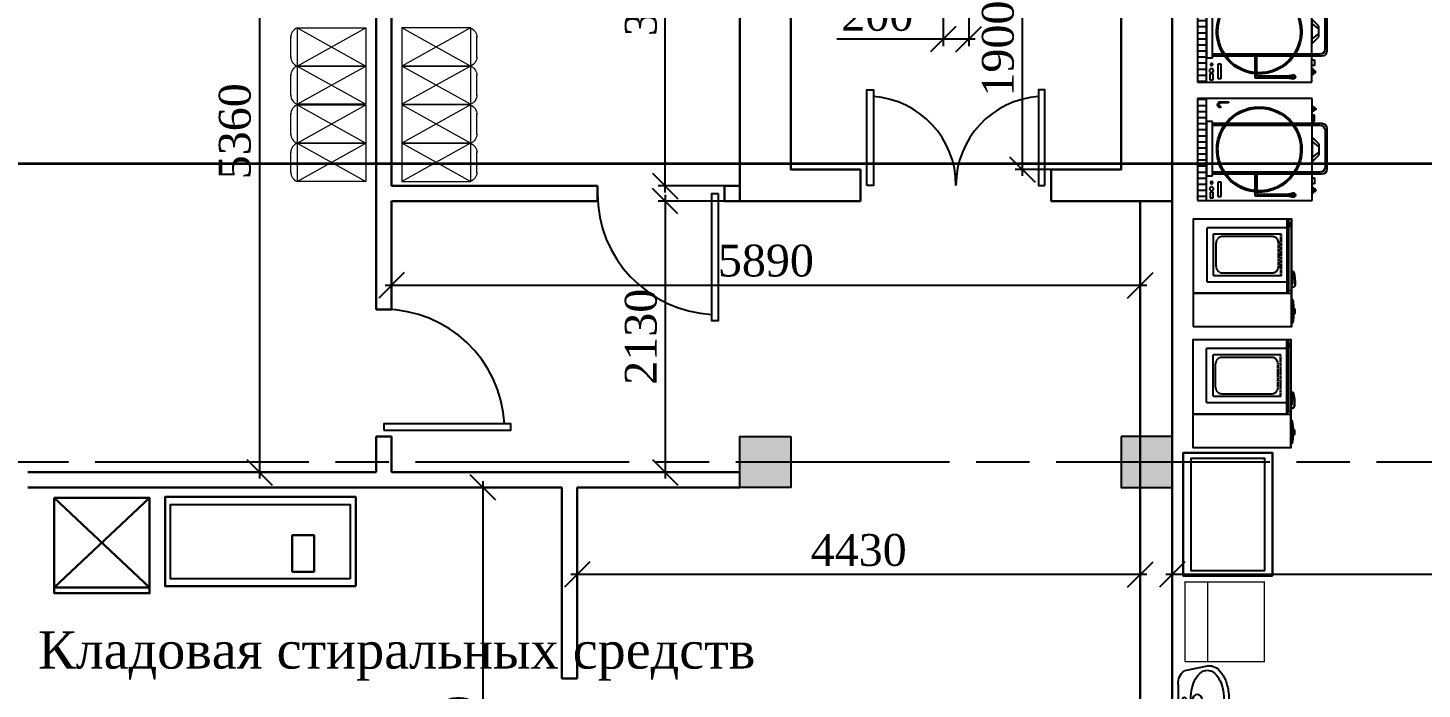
# Model space of a CAD drawing. Header units: inches. Extents: x 2870606 to 3671143, y -733551 to -473558.
# Drawn here: x 3130363 to 3141330, y -595129 to -589933 of the extents above; entities that cross this region are included whole.
import ezdxf

# ---------------------------------------------------------------- set-up
doc = ezdxf.new("R2010")
doc.units = ezdxf.units.IN
doc.header["$MEASUREMENT"] = 0
doc.linetypes.add('ACAD_ISO08W100', pattern=[36, 24, -3, 6, -3])
doc.linetypes.add('DASHED2', pattern=[9.524999999999995, 6.349999999999998, -3.174999999999998])
doc.layers.add('ШРИФТ', color=7, linetype='Continuous')
doc.layers.add('ШТРИХ_СТЕНЫ', color=7, linetype='Continuous', lineweight=9, true_color=0x7a7578)
doc.styles.add('GENERATED_STYLE_1', font='times.ttf')
doc.styles.add('J~stule', font='dutch.ttf')
doc.dimstyles.new('J~style', dxfattribs={"dimscale": 100, "dimtxt": 2.5, "dimasz": 2, "dimexe": 0.55, "dimexo": 0.7250000000000001, "dimtad": 1, "dimdec": 0, "dimdsep": 46, "dimtxsty": 'J~stule', "dimblk": 'OBLIQUE', "dimcen": 2, "dimdle": 0.5, "dimadec": 0, "dimazin": 0, "dimtfac": 1, "dimtdec": 0, "dimtmove": 0, "dimatfit": 3, "dimfxl": 1, "dimarcsym": 0})

# ---------------------------------------------------------------- blocks, each defined once
blk = doc.blocks.new('000066666')
at = {"color": 150, "lineweight": 25, "ltscale": 100, "const_width": 10}
for points in [[(2905140.18623595, 337827.1801810824), (2905140.18623595, 338450.1335907839), (2905767.114676431, 338450.1335907839), (2905767.114676431, 337827.1801810824), (2905140.18623595, 337827.1801810824), (2905246.184718639, 337827.1801810824)], [(2905144.866571233, 338003.698186602), (2905767.772340165, 338003.698186602)]]:
    blk.add_lwpolyline(points, dxfattribs=at)
blk = doc.blocks.new('0000hhjuy')
at = {"color": 150}
for p, q in [((2077743.899927177, 1366503.356738874), (2077784.399927177, 1366309.749916395)), ((2078233.610870893, 1366309.749916395), (2078274.110870893, 1366503.356738874)), ((2077889.699927177, 1366261.149916395), (2078009.005399035, 1366261.149916395)), ((2078009.005399035, 1366261.149916395), (2078128.310870893, 1366261.149916395))]:
    blk.add_line(p, q, dxfattribs=at)
at = {"color": 150, "extrusion": (0, 0, -1)}
for centre, major_axis, ratio, start_param, end_param in [((2077971.000204046, 1366352.320271932), (-214.4917878056581, 214.4917878056581), 0.9999999999963456, 0.2676807233122612, 0.553724860131445), ((2078007.278369757, 1366198.539995903), (-326.2157301868309, 326.2157301868309), 0.9999999999973443, 0.5537248601309598, 0.7853981633987761), ((2078010.732428313, 1366198.539995903), (326.2157301868309, 326.215730186831), 0.9999999999973443, -0.7853981633987761, -0.5537248601309597), ((2078047.010594024, 1366352.320271932), (214.491787805658, 214.491787805658), 0.999999999996346, -0.5537248601314447, -0.2676807233122611), ((2077832.591178466, 1366509.744634542), (62.87663821460697, 62.87663821460697), 0.9999999999965682, 3.926990816988957, 4.555794379791672), ((2077915.813233731, 1366449.218577585), (-135.6410321629287, 135.6410321629287), 0.9999999999861364, 6.126590706582494, 6.55086603049389), ((2077855.861836646, 1366489.673063659), (54.58263135566131, 54.58263135566131), 0.9999999999981393, 3.926990816988171, 4.55579437978887), ((2078007.506180802, 1366219.519179014), (398.1940004433085, 42.76546574298413), 0.9999999999697715, 4.587704152400657, 4.819377455661547), ((2078007.506180802, 1366219.519179014), (-398.1397532433587, 43.26758530554573), 0.9999999999647318, 1.462546773500815, 1.694220076760549), ((2078038.998922804, 1366353.014422314), (-186.1983483112283, 186.1983483112283), 0.9999999999810986, 1.01707146667394, 1.303115603488632), ((2078086.906224179, 1366437.130950274), (-117.748732526894, 117.748732526894), 0.9999999999931116, 1.303115603485872, 1.727390927388275), ((2078102.197564339, 1366449.218577585), (135.6410321629287, 135.6410321629287), 0.9999999999861366, -0.2676807233143044, 0.156594600597092), ((2078159.150524959, 1366489.673063659), (54.58263135526082, 54.58263135526085), 0.9999999999842905, 0.156594600596752, 0.7853981634053029), ((2077855.861836646, 1366489.673063659), (-54.5826313559968, 54.58263135599678), 0.9999999999951229, 4.868983580977604, 5.4977871437797), ((2078009.005399035, 1366412.029655551), (27.45109019383062, 27.45109019383062), 0.9999999999987704, 0.7853981633980629, 7.068583470577649), ((2078086.906224179, 1366542.215177043), (-117.7487325260972, 117.7487325260972), 0.9999999999929408, 2.984998052994265, 3.409273376901682), ((2078185.419619604, 1366509.744634542), (62.87663822576536, 62.87663822576539), 0.999999999972951, 0.7853981634109726, 0.8572979753339433), ((2077976.0134388, 1366626.331705004), (186.1983483064422, 186.1983483064422), 0.9999999999874258, 2.587867793454101, 2.873911930275938), ((2078007.506180802, 1366759.826948303), (283.1848751593984, 283.1848751593984), 0.9999999999964956, 2.356194490190592, 2.58786779345874), ((2078010.12496247, 1366309.429437694), (-11.76475294026241, 11.7647529402624), 0.9999999999903928, 2.356194490187541, 8.639379797367125), ((2078007.506180802, 1366759.826948303), (-283.1848751599273, 283.1848751599273), 0.9999999999976495, 3.695317513720329, 3.926990816988416), ((2077881.40483946, 1366381.552226343), (85.3391021774719, 85.3391021774719), 0.9999999999969149, 2.287408427914689, 3.289796103611321), ((2078136.60595861, 1366381.552226343), (-85.3391021774719, 85.3391021774719), 0.999999999996915, 2.993389203568264, 3.995776879264897)]:
    blk.add_ellipse(centre, major_axis=major_axis, ratio=ratio, start_param=start_param, end_param=end_param, dxfattribs=at)
at = {"color": 150, "extrusion": (0, 0, -0.9999999999999998)}
for centre, major_axis, ratio, start_param, end_param in [((2077928.106137426, 1366437.130950274), (117.7487325268938, 117.7487325268938), 0.9999999999931132, 4.55579437979131, 4.980069703693714), ((2077976.0134388, 1366353.014422314), (186.1983483103979, 186.198348310398), 0.9999999999850256, -1.303115603487631, -1.017071466671323), ((2078185.419619604, 1366509.744634542), (-62.87663821460693, 62.87663821460693), 0.9999999999965687, 1.727390927387914, 2.356194490190628), ((2077832.591178466, 1366509.744634542), (-62.87663822821634, 62.87663822821634), 0.9999999999677123, 5.425887331843049, 5.497787143765994), ((2077928.106137426, 1366542.215177043), (117.7487325260971, 117.7487325260971), 0.9999999999929421, 2.873911930277903, 3.298187254185319), ((2078159.150524959, 1366489.673063659), (-54.58263135543165, 54.58263135543165), 0.9999999999873064, 2.356194490185997, 2.984998052995944), ((2078038.998922804, 1366626.331705004), (-186.1983483065414, 186.1983483065414), 0.9999999999913572, 3.409273376902644, 3.695317513722865)]:
    blk.add_ellipse(centre, major_axis=major_axis, ratio=ratio, start_param=start_param, end_param=end_param, dxfattribs=at)
blk = doc.blocks.new('000022345')
h = blk.add_hatch(color=256)
edge = h.paths.add_edge_path()
edge.add_line((1939831.622991269, 563508.6021460796), (1939831.622991269, 563498.6021460703))
edge.add_line((1939831.622991269, 563498.6021460723), (1939893.357126695, 563498.6021460723))
edge.add_ellipse((1939893.357126718, 563484.8784664553), major_axis=(9.704106929317938, -9.70410692931794), ratio=0.9999999992002664, start_angle=-45.000000022910626, end_angle=134.9999999770893, ccw=False)
edge.add_line((1939893.357126718, 563471.1547868382), (1939893.357126718, 563461.1547868303))
edge.add_ellipse((1939893.357126718, 563484.8784664553), major_axis=(-16.77517474538103, -16.77517474538102), ratio=0.9999999998220571, start_angle=45.00000000509768, end_angle=225.0000000050977)
edge.add_line((1939893.357126718, 563508.6021460796), (1939831.622991293, 563508.6021460796))
h = blk.add_hatch()
h.set_pattern_fill('ANSI31', color=256, scale=150, angle=135, style=0)
h.set_pattern_definition([(360, (1896859.802660828, 746622.858425295), (3.17e-14, 47.62500004435424), [])])
h.paths.add_polyline_path([(1940003.645785397, 562733.0293884557), (1940073.645785397, 562733.0293884557), (1940073.645785397, 563533.0293892007), (1940003.645785397, 563533.0293892007)])
h = blk.add_hatch(color=256)
edge = h.paths.add_edge_path()
edge.add_line((1939956.561264282, 562938.8374517394), (1939956.561264282, 562953.8374517546))
edge.add_line((1939956.561264282, 562953.8374517466), (1939111.561263588, 562953.8374517466))
edge.add_ellipse((1939111.561263507, 562993.8374517839), major_axis=(28.28427127591174, -28.28427127591174), ratio=0.9999999998509372, start_angle=225.0000000042704, end_angle=314.9999999957297, ccw=False)
edge.add_line((1939071.561263388, 562993.8374517839), (1939071.561263388, 563283.837452054))
edge.add_ellipse((1939111.561263507, 563283.8374520596), major_axis=(-28.28427127518415, -28.28427127518415), ratio=0.999999999902386, start_angle=225.0000000027965, end_angle=314.9999999972036, ccw=False)
edge.add_line((1939111.561263507, 563323.8374520969), (1939956.561264201, 563323.8374520969))
edge.add_line((1939956.561264282, 563323.8374520969), (1939956.561264282, 563338.837452111))
edge.add_line((1939956.561264282, 563338.8374521118), (1939096.561263458, 563338.8374521118))
edge.add_ellipse((1939096.561263388, 563298.8374520746), major_axis=(-28.28427127518416, -28.28427127518415), ratio=0.999999999902386, start_angle=225.0000000027964, end_angle=314.9999999972035)
edge.add_line((1939056.561263388, 563298.8374520746), (1939056.561263388, 562978.8374517751))
edge.add_ellipse((1939096.561263388, 562978.8374517765), major_axis=(28.28427127591174, -28.28427127591174), ratio=0.9999999998509372, start_angle=225.0000000042703, end_angle=314.9999999957295)
edge.add_line((1939096.561263388, 562938.8374517394), (1939956.561264212, 562938.8374517394))
blk.add_hatch(color=256).paths.add_polyline_path([(1939608.64578498, 562783.0286848602), (1939368.603972619, 562783.0286848602), (1939368.603972619, 562768.0286848452), (1939623.645785039, 562768.0286848452), (1939623.645785039, 562938.8374517394), (1939608.64578498, 562938.8374517394)])
h = blk.add_hatch(color=256)
edge = h.paths.add_edge_path()
edge.add_ellipse((1939320.738477236, 562775.5286848525), major_axis=(11.74385811140504, -11.74385811140504), ratio=0.9999999990510648, start_angle=134.999999972815, end_angle=314.999999972815)
edge.add_line((1939320.738477236, 562758.92036145), (1939368.603972624, 562768.0286848457))
edge.add_line((1939368.603972619, 562768.0286848452), (1939368.603972619, 562783.0286848607))
edge.add_line((1939368.603972619, 562783.0286848602), (1939320.738477231, 562792.1370082544))
for p, q in [((1939159.065784638, 563459.0956961121), (1939144.485784536, 563459.0956961121)), ((1939144.485784536, 563459.0956961121), (1939144.485784536, 563444.515696099)), ((1939173.645784622, 563470.030696122), (1939159.065784638, 563470.030696122)), ((1939159.065784638, 563470.030696122), (1939159.065784638, 563433.5806960892)), ((1939159.065784638, 563444.515696099), (1939159.065784638, 563459.0956961121)), ((1939173.645784622, 563338.8374521118), (1939173.645784622, 563533.0293892007)), ((1939173.645784622, 563533.0293892007), (1940073.645785397, 563533.0293892007)), ((1939173.645784622, 563433.5806960892), (1939173.645784622, 563470.030696122)), ((1939893.357126718, 563508.6021460796), (1939831.622991269, 563508.6021460796)), ((1939831.622991269, 563508.6021460796), (1939831.622991269, 563498.6021460723)), ((1939831.622991269, 563498.6021460723), (1939893.357126718, 563498.6021460723)), ((1939893.357126718, 563471.1547868382), (1939893.357126718, 563461.1547868308)), ((1940003.645785397, 562733.0293884557), (1940003.645785397, 563533.0293892007)), ((1940003.645785397, 563533.0293892007), (1940073.645785397, 563533.0293892007)), ((1940073.645785397, 563533.0293892007), (1940073.645785397, 562733.0293884557)), ((1940073.645785397, 563533.0293892007), (1940073.645785397, 562733.0293884557)), ((1939144.485784536, 563444.515696099), (1939159.065784638, 563444.515696099)), ((1939153.900655335, 563356.105422115), (1939153.900655335, 563401.6876934376)), ((1939153.900655335, 563401.6876934376), (1939173.645784622, 563401.6876934376)), ((1939173.645784622, 563356.105422115), (1939153.900655335, 563356.105422115)), ((1939159.065784638, 563433.5806960892), (1939173.645784622, 563433.5806960892)), ((1939173.645784622, 563401.6876934376), (1939173.645784622, 563356.105422115)), ((1939956.561264282, 562925.6987992803), (1939956.561264282, 563351.9761045631)), ((1939956.561264282, 563351.9761045631), (1940003.645785397, 563351.9761045631)), ((1940003.645785397, 563351.9761045631), (1940003.645785397, 562925.6987992803)), ((1939056.561263388, 563298.8374520746), (1939056.561263388, 562978.8374517765)), ((1939071.561263388, 563283.8374520596), (1939071.561263388, 562993.8374517839)), ((1939956.561264282, 563338.8374521118), (1939096.561263388, 563338.8374521118)), ((1939956.561264282, 563323.8374520969), (1939111.561263507, 563323.8374520969)), ((1939173.645784622, 562953.8374517466), (1939173.645784622, 563323.8374520969)), ((1939956.561264282, 562938.8374517394), (1939956.561264282, 563338.8374521118)), ((1939956.561264282, 562953.8374517466), (1939956.561264282, 563323.8374520969)), ((1939118.526026314, 563174.9881579336), (1939173.645784622, 563229.9848883953)), ((1939118.672020918, 563090.9249509927), (1939118.526026314, 563174.9881579336)), ((1939118.564280336, 563152.9616464583), (1939173.645784622, 563195.325533865)), ((1939118.633606499, 563113.0438114908), (1939118.564280336, 563152.9616464583)), ((1939173.645784622, 563229.9848883953), (1939173.645784622, 563036.0738892686)), ((1939173.645784622, 563195.325533865), (1939173.645784622, 563070.7332437914)), ((1939173.645784622, 563070.7332437914), (1939118.633606499, 563113.0438114908)), ((1939173.645784622, 563036.0738892686), (1939118.672020918, 563090.9249509927)), ((1939096.561263388, 562938.8374517394), (1939956.561264282, 562938.8374517394)), ((1939111.561263507, 562953.8374517466), (1939956.561264282, 562953.8374517466)), ((1939153.900655335, 562909.953355534), (1939153.900655335, 562864.3710842188)), ((1939173.645784622, 562909.953355534), (1939153.900655335, 562909.953355534)), ((1939173.645784622, 562733.0293884557), (1939173.645784622, 562938.8374517394)), ((1939173.645784622, 562864.3710842188), (1939173.645784622, 562909.953355534)), ((1939608.64578498, 562938.8374517394), (1939608.64578498, 562783.0286848602)), ((1939623.645785039, 562938.8374517394), (1939623.645785039, 562768.0286848452)), ((1940003.645785397, 562925.6987992803), (1939956.561264282, 562925.6987992803)), ((1939144.485784536, 562806.9630815443), (1939144.485784536, 562821.5430815574)), ((1939144.485784536, 562821.5430815574), (1939159.065784638, 562821.5430815574)), ((1939159.065784638, 562806.9630815443), (1939144.485784536, 562806.9630815443)), ((1939153.900655335, 562864.3710842188), (1939173.645784622, 562864.3710842188)), ((1939159.065784638, 562796.0280815345), (1939159.065784638, 562832.4780815672)), ((1939159.065784638, 562832.4780815672), (1939173.645784622, 562832.4780815672)), ((1939159.065784638, 562821.5430815574), (1939159.065784638, 562806.9630815443)), ((1939173.645784622, 562832.4780815672), (1939173.645784622, 562796.0280815345)), ((1939888.97556222, 562762.8898195755), (1939888.97556222, 562875.8983631637)), ((1939888.97556222, 562875.8983631637), (1939913.565839415, 562875.8983631637)), ((1939913.565839415, 562875.8983631637), (1939913.565839415, 562762.8898195755)), ((1939173.645784622, 562796.0280815345), (1939159.065784638, 562796.0280815345)), ((1940073.645785397, 562733.0293884557), (1939173.645784622, 562733.0293884557)), ((1939368.603972619, 562783.0286848602), (1939320.738477236, 562792.1370082553)), ((1939368.603972619, 562768.0286848452), (1939320.738477236, 562758.92036145)), ((1939608.64578498, 562783.0286848602), (1939368.603972619, 562783.0286848602)), ((1939368.603972619, 562783.0286848602), (1939368.603972619, 562768.0286848452)), ((1939623.645785039, 562768.0286848452), (1939368.603972619, 562768.0286848452)), ((1939913.565839415, 562762.8898195755), (1939888.97556222, 562762.8898195755)), ((1939951.219696527, 562752.1271893661), (1939951.219696527, 562799.021870656)), ((1939951.219696527, 562799.021870656), (1939975.809973782, 562799.021870656)), ((1939975.809973782, 562752.1271893661), (1939951.219696527, 562752.1271893661)), ((1939975.809973782, 562799.021870656), (1939975.809973782, 562752.1271893661)), ((1940073.645785397, 562733.0293884557), (1940003.645785397, 562733.0293884557))]:
    blk.add_line(p, q)
for centre, major_axis, ratio, start_param, end_param in [((1939588.645785039, 563133.0293888282), (-236.9142881598699, -236.9142881598697), 1, 3.017649329848831, 4.836332304125651), ((1939588.645785039, 563133.0293888282), (-229.8432203402995, -229.8432203402994), 0.9999999999999994, 3.041827676273066, 4.812153957701416), ((1939893.357126718, 563484.8784664553), (-16.77517474538102, -16.77517474538102), 0.9999999998220571, 0.7853981634864196, 3.926990817076212), ((1939893.357126718, 563484.8784664553), (-9.70410692931794, -9.704106929317936), 0.9999999992002664, 0.7853981637973151, 3.926990817387108), ((1939096.561263388, 563298.8374520746), (-28.28427127518415, -28.28427127518414), 0.999999999902386, 3.926990817036048, 5.497787143733329), ((1939111.561263507, 563283.8374520596), (-28.28427127518415, -28.28427127518414), 0.999999999902386, 3.926990817036048, 5.497787143733329), ((1939588.645785039, 563133.0293888282), (236.9142881693026, -236.9142881693026), 0.9999999999823606, 3.321098563882371, 4.491292188555744), ((1939588.645785039, 563133.0293888282), (-229.8432203348732, -229.8432203348731), 0.9999999999902824, 4.870418984719421, 6.081684075734367), ((1939588.645785039, 563133.0293888282), (229.8432203348731, -229.8432203348733), 0.9999999999902822, 0.201501231445216, 1.412766322460162), ((1939588.645785039, 563133.0293888282), (-236.9142881693027, -236.9142881693026), 0.99999999998236, 1.79189311862384, 2.962086743297212), ((1939096.561263388, 562978.8374517765), (28.28427127591173, -28.28427127591173), 0.9999999998509372, 3.926990817061772, 5.497787143707606), ((1939111.561263507, 562993.8374517839), (28.28427127591173, -28.28427127591173), 0.9999999998509372, 3.926990817061772, 5.497787143707606), ((1939588.645785039, 563133.0293888282), (236.9142881647553, -236.9142881647555), 0.9999999999689047, 4.545222940493627, 5.557515697610303), ((1939588.645785039, 563133.0293888282), (-229.8432203378919, -229.8432203378919), 0.9999999999706805, 6.138075269888642, 7.130151848603562), ((1939588.645785039, 563133.0293888282), (236.9142881589673, -236.9142881589675), 0.9999999999877358, -0.6807444013367984, 0.1671660398981749), ((1939588.645785039, 563133.0293888282), (229.8432203384653, -229.8432203384654), 0.9999999999342574, -0.6775123949216894, 0.145110037296156), ((1939964.283276206, 562824.3912915122), (10.86751286274298, -10.86751286274298), 0.9999999991957744, -0.7853981637995613, 5.497787143380023), ((1939962.746393984, 562872.8233590554), (-5.977126350670151, -5.977126350670148), 0.9999999974419271, 0.7853981646764848, 7.068583471856071), ((1939320.738477236, 562775.5286848525), (-11.74385810484853, -11.74385810484853), 0.9999999998807205, 3.550907232292957, 7.444667055390598)]:
    blk.add_ellipse(centre, major_axis=major_axis, ratio=ratio, start_param=start_param, end_param=end_param)
blk = doc.blocks.new('0000ккквввв')
for p, q in [((3118262.158814957, 804066.9794230127), (3118262.158814957, 804062.8475361131)), ((3118262.158814957, 804063.6510457919), (3118262.158814957, 804059.5191588923)), ((3118299.157290956, 804069.9794227146), (3118265.158814964, 804069.9794231319)), ((3118299.157290956, 804066.6510454938), (3118265.158814964, 804066.6510459109)), ((3118299.157290956, 804069.9794227146), (3118299.160340195, 804069.9794227146)), ((3118299.157290956, 804066.6510454938), (3118299.160340195, 804066.6510454938)), ((3118302.158814994, 804066.9794230127), (3118302.158814994, 804062.8475361131)), ((3118302.158814994, 804063.6510457919), (3118302.158814994, 804059.5191588923)), ((3118424.658815114, 804042.9145789408), (3118159.658814868, 804042.9145789408)), ((3118159.658814868, 804042.9145789408), (3118159.658814868, 803272.914578285)), ((3118424.658815114, 804039.5862017198), (3118159.658814868, 804039.5862017198)), ((3118159.658814868, 804039.5862017198), (3118159.658814868, 803269.5862010644)), ((3118189.65881489, 804049.5862016603), (3118189.65881489, 804039.5862017198)), ((3118374.647400913, 804052.9170884155), (3118374.647400913, 804042.9145789408)), ((3118374.647400913, 804049.5887111948), (3118374.647400913, 804039.5862017198)), ((3118424.658815114, 803272.914578285), (3118424.658815114, 804042.9145789408)), ((3118424.658815114, 803269.5862010644), (3118424.658815114, 804039.5862017198)), ((3118424.658815114, 804012.9145789406), (3118444.658815129, 804012.9145789406)), ((3119009.658815658, 804012.9145789406), (3118424.658815114, 804012.9145789406)), ((3118424.658815114, 804012.9145789406), (3118424.658815114, 803272.914578285)), ((3118424.658815114, 804009.5862017198), (3118444.658815129, 804009.5862017198)), ((3119009.658815658, 804009.5862017198), (3118424.658815114, 804009.5862017198)), ((3118424.658815114, 804009.5862017198), (3118424.658815114, 803269.5862010644)), ((3119009.658815658, 804042.9145789408), (3118444.658815129, 804042.9145789408)), ((3118444.658815129, 804022.914578941), (3118444.658815129, 804042.9145789408)), ((3119009.658815658, 804039.5862017198), (3118444.658815129, 804039.5862017198)), ((3118444.658815129, 804019.5862017198), (3118444.658815129, 804039.5862017198)), ((3118444.658815129, 804022.914578941), (3119009.658815658, 804022.914578941)), ((3118447.177877714, 804020.713723626), (3118444.658815129, 804022.914578941)), ((3118444.658815129, 804019.6119103096), (3118447.177877714, 804020.713723626)), ((3118447.104423491, 804018.2897342704), (3118444.658815129, 804019.6119103096)), ((3118444.658815129, 804019.5862017198), (3119009.658815658, 804019.5862017198)), ((3118447.177877714, 804017.3853464052), (3118444.658815129, 804019.5862017198)), ((3118444.658815129, 804016.7471956277), (3118447.104423491, 804018.2897342704)), ((3118444.658815129, 804016.2835330889), (3118447.177877714, 804017.3853464052)), ((3118447.251331939, 804015.2781112455), (3118444.658815129, 804016.7471956277)), ((3118447.104423491, 804014.9613570496), (3118444.658815129, 804016.2835330889)), ((3118444.658815129, 804012.9145789406), (3118447.251331939, 804015.2781112455)), ((3118444.658815129, 804013.4188184068), (3118447.104423491, 804014.9613570496)), ((3118447.251331939, 804011.9497340247), (3118444.658815129, 804013.4188184068)), ((3118444.658815129, 804012.9145789406), (3119009.658815658, 804012.9145789406)), ((3118444.658815129, 804009.5862017198), (3118447.251331939, 804011.9497340247)), ((3118444.658815129, 804009.5862017198), (3119009.658815658, 804009.5862017198)), ((3118503.304241864, 804052.9145788811), (3118589.658815263, 804052.9145788811)), ((3118503.304241864, 804049.5862016603), (3118589.658815263, 804049.5862016603)), ((3118514.658815196, 803382.9145783448), (3118514.658815196, 804012.9145789406)), ((3118514.658815196, 804012.9145789406), (3118939.658815591, 804012.9145789406)), ((3118514.658815196, 803379.5862011238), (3118514.658815196, 804009.5862017198)), ((3118514.658815196, 804009.5862017198), (3118939.658815591, 804009.5862017198)), ((3118939.658815591, 804012.9145789406), (3118939.658815591, 803382.9145783448)), ((3118939.658815591, 804009.5862017198), (3118939.658815591, 803379.5862011238)), ((3118976.58491314, 804037.1243868731), (3118954.402711314, 804037.124375429)), ((3118976.58491314, 804033.7960096523), (3118954.402711314, 804033.7959982081)), ((3118976.584917484, 804028.6784519217), (3118954.402711314, 804028.6756038332)), ((3118976.584917484, 804025.3500747011), (3118954.402711314, 804025.3472266122)), ((3118976.584917484, 804028.6784519217), (3118976.58491314, 804037.1243868731)), ((3118976.584917484, 804025.3500747011), (3118976.58491314, 804033.7960096523)), ((3119009.658815658, 803272.914578285), (3119009.658815658, 804012.9145789406))]:
    blk.add_line(p, q)
at = {"linetype": 'DASHED2'}
for p, q in [((3118564.65881524, 803432.9145783447), (3118564.65881524, 803962.9145788811)), ((3118564.65881524, 803962.9145788811), (3118889.658815538, 803962.9145788811)), ((3118564.65881524, 803429.5862011239), (3118564.65881524, 803959.5862016605)), ((3118564.65881524, 803959.5862016605), (3118889.658815538, 803959.5862016605)), ((3118889.658815538, 803962.9145788811), (3118889.658815538, 803432.9145783447)), ((3118889.658815538, 803959.5862016605), (3118889.658815538, 803429.5862011239)), ((3118584.658815262, 803502.9145784639), (3118584.658815262, 803892.9145787619)), ((3118584.658815262, 803499.5862012431), (3118584.658815262, 803889.5862015412)), ((3118634.658815307, 803942.9145788217), (3118819.658815478, 803942.9145788217)), ((3118634.658815307, 803939.5862016006), (3118819.658815478, 803939.5862016006)), ((3118869.658815523, 803892.9145787619), (3118869.658815523, 803502.9145784639)), ((3118869.658815523, 803889.5862015412), (3118869.658815523, 803499.5862012431))]:
    blk.add_line(p, q, dxfattribs=at)
at = {"color": 7, "lineweight": 25, "ltscale": 100}
for p, q in [((3118564.65881524, 803429.5862011239), (3118889.658815538, 803429.5862011239)), ((3118634.658815307, 803449.5862011965), (3118819.658815478, 803449.5862011965)), ((3118514.658815196, 803379.5862011238), (3118939.658815591, 803379.5862011238))]:
    blk.add_line(p, q, dxfattribs=at)
blk.add_lwpolyline([(3118159.658814868, 803272.914578285), (3119009.658815658, 803272.914578285), (3119009.658815658, 804042.9145789408), (3118159.658814868, 804042.9145789408)], close=True, dxfattribs=at)
at = {"extrusion": (0, 0, -1)}
for centre, major_axis, ratio, start_param, end_param in [((3118282.158814972, 803632.2147723698), (304.5854373963779, 304.5854373963778), 1, 5.281359177271074, 5.714215110293202), ((3118282.158814972, 803628.8863951487), (304.5854373963779, 304.5854373963778), 1, 5.281359177271074, 5.714215110293202), ((3118265.158814964, 804066.9794230127), (2.121320355945499, -2.1213203559455), 0.9999999901851472, 2.356194485284917, 3.926990821894666), ((3118265.158814964, 804063.6510457919), (2.121320355945499, -2.1213203559455), 0.9999999901851472, 2.356194485284917, 3.926990821894666), ((3118299.158814994, 804066.9794230127), (2.121320351948389, -2.12132035194839), 0.9999999988149259, 3.926482805349608, 5.497787143189602), ((3118299.158814994, 804063.6510457919), (2.121320351948389, -2.12132035194839), 0.9999999988149259, 3.926482805349608, 5.497787143189602), ((3118493.586950046, 804052.7883468531), (15.09578718716769, 15.09578718716768), 0.9999999997074772, 3.446177491962195, 5.529873012703437), ((3118493.586950046, 804049.4599696323), (15.09578718716769, 15.09578718716768), 0.9999999997074772, 3.446177491962195, 5.529873012703437), ((3118589.658815263, 804057.9145789408), (3.535533926477508, 3.535533926477508), 0.9999999909905708, 5.676220552080932, 8.639379792867219), ((3118503.617061725, 804043.9069627187), (6.3731862830368, 6.373186283036798), 0.9999999997046324, 3.816661871060654, 5.463072721198809), ((3118503.617061725, 804040.5785854979), (6.3731862830368, 6.373186283036798), 0.9999999997046324, 3.816661871060654, 5.463072721198809), ((3118589.658815263, 804054.58620172), (3.535533926477508, 3.535533926477508), 0.9999999909905708, 5.676220552080932, 8.639379792867219), ((3118954.402711314, 804032.8999896309), (2.98709185734053, -2.98709185734053), 0.9999999954876518, 0.7853981656536222, 3.926990819243414), ((3118954.402711314, 804029.5716124105), (2.98709185734053, -2.98709185734053), 0.9999999954876518, 0.7853981656536222, 3.926990819243414)]:
    blk.add_ellipse(centre, major_axis=major_axis, ratio=ratio, start_param=start_param, end_param=end_param, dxfattribs=at)
at = {"extrusion": (0, 0, -0.9999999999999998)}
for centre in [(3118504.658815188, 803746.5927711986), (3118504.658815188, 803743.2643939778)]:
    blk.add_ellipse(centre, major_axis=(231.7174164887358, 231.7174164887358), ratio=0.9999999998084188, start_param=5.466084982070936, end_param=5.762977878118079, dxfattribs=at)
at = {"linetype": 'DASHED2', "extrusion": (0, 0, -1)}
for centre, major_axis, start_param, end_param in [((3118634.658815307, 803892.9145787619), (35.35533909725437, 35.35533909725436), 3.926990817128657, 5.497787143640723), ((3118634.658815307, 803889.5862015412), (35.35533909725437, 35.35533909725436), 3.926990817128657, 5.497787143640723), ((3118819.658815478, 803892.9145787619), (35.35533909725436, -35.35533909725437), 3.926990817128657, 5.497787143640723), ((3118819.658815478, 803889.5862015412), (35.35533909725436, -35.35533909725437), 3.926990817128657, 5.497787143640723), ((3118634.658815307, 803499.5862012431), (35.35533909725436, -35.35533909725437), 0.7853981635388632, 2.356194490050929), ((3118819.658815478, 803499.5862012431), (35.35533909725437, 35.35533909725436), 0.785398163538863, 2.356194490050929)]:
    blk.add_ellipse(centre, major_axis=major_axis, ratio=0.9999999997171704, start_param=start_param, end_param=end_param, dxfattribs=at)
blk = doc.blocks.new('_Oblique')
at = {"color": 0, "linetype": 'ByBlock', "lineweight": -2}
blk.add_line((-0.5, -0.5), (0.5, 0.5), dxfattribs=at)
blk = doc.blocks.new('*D189')
at = {"color": 0, "lineweight": -2, "transparency": 16777216}
for p, q in [((3133942.987599047, -593495.188464037), (3133942.987599047, -597615.188464037)), ((3133682.29000981, -593545.188464037), (3133997.987599047, -593545.188464037)), ((3133682.29000981, -597565.188464037), (3133997.987599047, -597565.188464037))]:
    blk.add_line(p, q, dxfattribs=at)
at = {"layer": 'Defpoints', "color": 0, "lineweight": 35, "transparency": 16777216}
for p in [(3133609.79000981, -593545.188464037, -184.8676913376513), (3133609.79000981, -597565.188464037, -184.8676913376513), (3133942.987599047, -597565.188464037)]:
    blk.add_point(p, dxfattribs=at)
at = {"color": 0, "lineweight": -2, "transparency": 16777216, "xscale": 200, "yscale": 200, "zscale": 200}
for p, rotation in [((3133942.987599047, -593545.188464037), 90), ((3133942.987599047, -597565.188464037), 270)]:
    blk.add_blockref('_Oblique', p, dxfattribs=dict(at, rotation=rotation))
at = {"color": 0, "transparency": 16777216, "insert": (3133752.973729421, -595555.1884640366), "char_height": 250, "attachment_point": 5, "rotation": 90, "style": 'J~stule'}
blk.add_mtext('4020', dxfattribs=at)
blk = doc.blocks.new('*D192')
at = {"color": 0, "lineweight": -2, "transparency": 16777216}
for p, q in [((3138185.011022124, -589095.1884640371), (3138185.011022124, -591095.1884640355)), ((3138547.161355182, -589145.1884640371), (3138130.011022124, -589145.1884640371)), ((3138547.161355183, -591045.1884640355), (3138130.011022124, -591045.1884640355))]:
    blk.add_line(p, q, dxfattribs=at)
at = {"layer": 'Defpoints', "color": 0, "lineweight": 35, "transparency": 16777216}
for p in [(3138619.661355182, -589145.1884640371), (3138185.011022124, -591045.1884640355), (3138619.661355183, -591045.1884640355)]:
    blk.add_point(p, dxfattribs=at)
at = {"color": 0, "lineweight": -2, "transparency": 16777216, "xscale": 200, "yscale": 200, "zscale": 200}
for p, rotation in [((3138185.011022124, -589145.1884640371), 90), ((3138185.011022124, -591045.1884640355), 270)]:
    blk.add_blockref('_Oblique', p, dxfattribs=dict(at, rotation=rotation))
at = {"color": 0, "transparency": 16777216, "insert": (3137994.130300903, -590095.1884640359), "char_height": 250, "attachment_point": 5, "rotation": 90, "style": 'J~stule'}
blk.add_mtext('1900', dxfattribs=at)
blk = doc.blocks.new('irfaxbr')
at = {"layer": 'ШТРИХ_СТЕНЫ', "color": 5, "linetype": 'ByBlock', "lineweight": 20, "ltscale": 100}
for p, q in [((4777570.938266544, 3463437.642060305), (4778110.938266543, 3463437.642060307)), ((4777570.938266544, 3463437.642060307), (4777570.938266544, 3463137.642060305)), ((4777570.938266544, 3463137.642060305), (4778110.938266543, 3463437.642060307)), ((4777570.938266544, 3463437.642060307), (4778110.938266543, 3463137.642060305)), ((4778110.938266543, 3463437.642060307), (4778110.938266543, 3463137.642060305)), ((4777520.938266544, 3463205.702076617), (4777520.938266544, 3463369.582043995)), ((4778110.938266543, 3463137.642060305), (4777570.938266546, 3463137.642060305))]:
    blk.add_line(p, q, dxfattribs=at)
for centre, start, end in [((4777596.208055627, 3463366.681566522), 109.6013570644224, 182.2067676563783), ((4777596.208055627, 3463208.602554089), 177.7932323699134, 250.3986429313561)]:
    blk.add_arc(centre, 75.32565245755896, start, end, dxfattribs=at)
blk = doc.blocks.new('*D232')
at = {"color": 0, "lineweight": -2, "transparency": 16777216}
for p, q in [((3149163.359519244, -594227.7596274588), (3139313.359519243, -594227.7596274588)), ((3139363.359519243, -594512.688464047), (3139363.359519243, -594172.7596274588)), ((3149113.359519244, -594512.6884640502), (3149113.359519244, -594172.7596274588))]:
    blk.add_line(p, q, dxfattribs=at)
at = {"layer": 'Defpoints', "color": 0, "lineweight": 35, "transparency": 16777216}
for p in [(3139363.359519243, -594227.7596274588), (3139363.359519243, -594585.188464047), (3149113.359519244, -594585.1884640502, -4744.647054129728)]:
    blk.add_point(p, dxfattribs=at)
at = {"color": 0, "lineweight": -2, "transparency": 16777216, "xscale": 200, "yscale": 200, "zscale": 200, "rotation": 180}
blk.add_blockref('_Oblique', (3139363.359519243, -594227.7596274588), dxfattribs=at)
at = {"color": 0, "lineweight": -2, "transparency": 16777216, "xscale": 200, "yscale": 200, "zscale": 200}
blk.add_blockref('_Oblique', (3149113.359519244, -594227.7596274588), dxfattribs=at)
at = {"color": 0, "transparency": 16777216, "insert": (3144238.359519244, -594035.0585178888), "char_height": 250, "attachment_point": 5, "style": 'J~stule'}
blk.add_mtext('9750', dxfattribs=at)
blk = doc.blocks.new('*D233')
at = {"color": 0, "lineweight": -2, "transparency": 16777216}
for p, q in [((3139163.359519244, -594227.7596274588), (3134633.359519246, -594227.7596274588)), ((3134683.359519246, -594579.3308945192), (3134683.359519246, -594172.7596274588)), ((3139113.359519244, -594579.3308945192), (3139113.359519244, -594172.7596274588))]:
    blk.add_line(p, q, dxfattribs=at)
at = {"layer": 'Defpoints', "color": 0, "lineweight": 35, "transparency": 16777216}
for p in [(3134683.359519246, -594227.7596274588), (3134683.359519246, -594651.8308945192), (3139113.359519244, -594651.8308945192)]:
    blk.add_point(p, dxfattribs=at)
at = {"color": 0, "lineweight": -2, "transparency": 16777216, "xscale": 200, "yscale": 200, "zscale": 200, "rotation": 180}
blk.add_blockref('_Oblique', (3134683.359519246, -594227.7596274588), dxfattribs=at)
at = {"color": 0, "lineweight": -2, "transparency": 16777216, "xscale": 200, "yscale": 200, "zscale": 200}
blk.add_blockref('_Oblique', (3139113.359519244, -594227.7596274588), dxfattribs=at)
at = {"color": 0, "transparency": 16777216, "insert": (3136898.359519245, -594037.7457578332), "char_height": 250, "attachment_point": 5, "style": 'J~stule'}
blk.add_mtext('4430', dxfattribs=at)
blk = doc.blocks.new('*D237')
at = {"color": 0, "lineweight": -2, "transparency": 16777216}
for p, q in [((3135376.558328959, -591225.188464038), (3135376.558328959, -588015.1883140374)), ((3135890.859519244, -588065.1883140374), (3135321.558328959, -588065.1883140374)), ((3135890.859519242, -591175.188464038), (3135321.558328959, -591175.188464038))]:
    blk.add_line(p, q, dxfattribs=at)
at = {"layer": 'Defpoints', "color": 0, "lineweight": 35, "transparency": 16777216}
for p in [(3135376.558328959, -588065.1883140374), (3135963.359519244, -588065.1883140374), (3135963.359519242, -591175.188464038)]:
    blk.add_point(p, dxfattribs=at)
at = {"color": 0, "lineweight": -2, "transparency": 16777216, "xscale": 200, "yscale": 200, "zscale": 200}
for p, rotation in [((3135376.558328959, -588065.1883140374), 90), ((3135376.558328959, -591175.188464038), 270)]:
    blk.add_blockref('_Oblique', p, dxfattribs=dict(at, rotation=rotation))
at = {"color": 0, "transparency": 16777216, "insert": (3135185.677607738, -589620.1883890373), "char_height": 250, "attachment_point": 5, "rotation": 90, "style": 'J~stule'}
blk.add_mtext('3110', dxfattribs=at)
blk = doc.blocks.new('*D238')
at = {"color": 0, "lineweight": -2, "transparency": 16777216}
for p, q in [((3135890.859519244, -591295.188464038), (3135321.558328959, -591295.188464038)), ((3135376.558328959, -591245.188464038), (3135376.558328959, -593475.1884640371)), ((3135890.859519244, -593425.1884640371), (3135321.558328959, -593425.1884640371))]:
    blk.add_line(p, q, dxfattribs=at)
at = {"layer": 'Defpoints', "color": 0, "lineweight": 35, "transparency": 16777216}
for p in [(3135963.359519244, -591295.188464038), (3135376.558328959, -593425.1884640371), (3135963.359519244, -593425.1884640371)]:
    blk.add_point(p, dxfattribs=at)
at = {"color": 0, "lineweight": -2, "transparency": 16777216, "xscale": 200, "yscale": 200, "zscale": 200}
for p, rotation in [((3135376.558328959, -591295.188464038), 90), ((3135376.558328959, -593425.1884640371), 270)]:
    blk.add_blockref('_Oblique', p, dxfattribs=dict(at, rotation=rotation))
at = {"color": 0, "transparency": 16777216, "insert": (3135185.677607738, -592360.1884640371), "char_height": 250, "attachment_point": 5, "rotation": 90, "style": 'J~stule'}
blk.add_mtext('2130', dxfattribs=at)
blk = doc.blocks.new('*D239')
at = {"color": 0, "lineweight": -2, "transparency": 16777216}
for p, q in [((3133223.359519243, -591792.6884640374), (3133223.359519243, -592010.7771434166)), ((3139113.359519244, -591792.6884640374), (3139113.359519244, -592010.7771434166)), ((3133173.359519243, -591955.7771434166), (3139163.359519244, -591955.7771434166))]:
    blk.add_line(p, q, dxfattribs=at)
at = {"layer": 'Defpoints', "color": 0, "lineweight": 35, "transparency": 16777216}
for p in [(3133223.359519243, -591720.1884640374), (3139113.359519244, -591720.1884640374), (3139113.359519244, -591955.7771434166)]:
    blk.add_point(p, dxfattribs=at)
at = {"color": 0, "lineweight": -2, "transparency": 16777216, "xscale": 200, "yscale": 200, "zscale": 200, "rotation": 180}
blk.add_blockref('_Oblique', (3133223.359519243, -591955.7771434166), dxfattribs=at)
at = {"color": 0, "lineweight": -2, "transparency": 16777216, "xscale": 200, "yscale": 200, "zscale": 200}
blk.add_blockref('_Oblique', (3139113.359519244, -591955.7771434166), dxfattribs=at)
at = {"color": 0, "transparency": 16777216, "insert": (3136168.359519243, -591763.0760338466), "char_height": 250, "attachment_point": 5, "style": 'J~stule'}
blk.add_mtext('5890', dxfattribs=at)
blk = doc.blocks.new('*D244')
at = {"color": 0, "lineweight": -2, "transparency": 16777216}
for p, q in [((3137563.359519244, -589217.6884640373), (3137563.359519244, -590077.0214508852)), ((3137763.359519244, -589217.6884640373), (3137763.359519244, -590077.0214508852)), ((3137563.359519244, -590022.0214508852), (3136726.570337552, -590022.0214508852)), ((3137813.359519244, -590022.0214508852), (3137563.359519244, -590022.0214508852))]:
    blk.add_line(p, q, dxfattribs=at)
at = {"layer": 'Defpoints', "color": 0, "lineweight": 35, "transparency": 16777216}
for p in [(3137563.359519244, -589145.1884640373), (3137763.359519244, -589145.1884640373), (3137563.359519244, -590022.0214508852)]:
    blk.add_point(p, dxfattribs=at)
at = {"color": 0, "lineweight": -2, "transparency": 16777216, "xscale": 200, "yscale": 200, "zscale": 200, "rotation": 180}
blk.add_blockref('_Oblique', (3137563.359519244, -590022.0214508852), dxfattribs=at)
at = {"color": 0, "lineweight": -2, "transparency": 16777216, "xscale": 200, "yscale": 200, "zscale": 200}
blk.add_blockref('_Oblique', (3137763.359519244, -590022.0214508852), dxfattribs=at)
at = {"color": 0, "transparency": 16777216, "insert": (3137044.964928397, -589832.0075812597), "char_height": 250, "attachment_point": 5, "style": 'J~stule'}
blk.add_mtext('200', dxfattribs=at)
blk = doc.blocks.new('*D249')
at = {"color": 0, "lineweight": -2, "transparency": 16777216}
for p, q in [((3132184.735845121, -588015.1883140372), (3132184.735845121, -593475.1884640373)), ((3132302.928948449, -588065.1883140372), (3132129.735845121, -588065.1883140372)), ((3132302.928948449, -593425.1884640373), (3132129.735845121, -593425.1884640373))]:
    blk.add_line(p, q, dxfattribs=at)
at = {"layer": 'Defpoints', "color": 0, "lineweight": 35, "transparency": 16777216}
for p in [(3132375.428948449, -588065.1883140372, -10.1804294492777), (3132184.735845121, -593425.1884640373), (3132375.428948449, -593425.1884640373)]:
    blk.add_point(p, dxfattribs=at)
at = {"color": 0, "lineweight": -2, "transparency": 16777216, "xscale": 200, "yscale": 200, "zscale": 200}
for p, rotation in [((3132184.735845121, -588065.1883140372), 90), ((3132184.735845121, -593425.1884640373), 270)]:
    blk.add_blockref('_Oblique', p, dxfattribs=dict(at, rotation=rotation))
at = {"color": 0, "transparency": 16777216, "insert": (3131992.034735551, -590745.1883890368), "char_height": 250, "attachment_point": 5, "rotation": 90, "style": 'J~stule'}
blk.add_mtext('5360', dxfattribs=at)

msp = doc.modelspace()

# ---------------------------------------------------------------- hatches: boundary and pattern name
h = msp.add_hatch(color=256)
h.dxf.hatch_style = 1
h.paths.add_polyline_path([(3135963.359519244, -593545.188464037), (3135963.359519244, -593145.188464037), (3136363.359519244, -593145.188464037), (3136363.359519244, -593545.188464037)])
h = msp.add_hatch(color=256)
h.dxf.hatch_style = 1
h.paths.add_polyline_path([(3139363.359519244, -593545.188464037), (3139363.359519244, -593145.188464037), (3138963.359519244, -593145.188464037), (3138963.359519244, -593545.188464037)])

# ---------------------------------------------------------------- linework, layer by layer
at = {"lineweight": 30}
for p, q in [((3133103.359519245, -592145.188464037), (3133103.359519244, -585545.1884640356)), ((3133223.359519243, -591175.188464038), (3133223.359519244, -585545.1884640356)), ((3135963.359519244, -588065.1883140374), (3135963.359519244, -591295.188464038)), ((3136913.359519244, -591045.188464037), (3136913.359519244, -591295.188464038)), ((3138413.359519244, -591045.1884640357), (3138413.359519244, -591295.1884640384)), ((3133223.359519243, -591175.188464038, -10.18042944892168), (3134843.393065385, -591175.1884640378, -10.18042944892168)), ((3134843.393065385, -591295.1884640387, 58.87545811719679), (3134843.393065385, -591175.1884640382, 12.05838959238896)), ((3135843.393065385, -591175.1884640378), (3135963.359519245, -591175.188464038)), ((3135843.393065385, -591295.1884640387, 58.87545811719679), (3135843.393065385, -591175.1884640382, 58.87545811719679)), ((3133223.359519243, -591295.1884640378, -10.18042944892168), (3134843.393065385, -591295.1884640378, -10.18042944892168)), ((3133223.359519243, -592145.188464037), (3133223.359519243, -591295.1884640378)), ((3135843.393065385, -591295.1884640378), (3135963.359519245, -591295.188464038)), ((3136913.359519244, -591295.188464038), (3135963.359519244, -591295.188464038, 52.2945232844851)), ((3139363.359519244, -591295.188464038, -134.8648232073564), (3138413.359519244, -591295.188464038, -82.57029992287126)), ((3139113.359519244, -591295.188464038), (3139113.359519244, -595745.1884640632)), ((3139363.359519244, -591295.188464038), (3139363.359519243, -595625.1884640633)), ((3133223.359519245, -592145.188464037), (3133103.359519244, -592145.188464037, -46.81706852480783)), ((3133103.359519244, -593425.188464037), (3133103.359519245, -593145.1884640369)), ((3133223.359519245, -593145.188464037), (3133103.359519244, -593145.188464037)), ((3133223.359519242, -593425.188464037), (3133223.359519242, -593145.1884640369)), ((3133103.359519244, -593425.188464037), (3130363.359519243, -593425.188464037)), ((3135963.359519244, -593425.188464037), (3133223.359519242, -593425.188464037)), ((3134563.359519246, -593545.188464037), (3130363.359519243, -593545.188464037)), ((3134563.359519246, -593545.188464037), (3134563.359519246, -595045.1535375988)), ((3134683.359519246, -593545.188464037), (3134683.359519246, -595045.1535375987)), ((3135963.359519244, -593545.188464037), (3134683.359519246, -593545.188464037)), ((3134563.359519245, -595045.1535375988), (3134683.359519245, -595045.1535375988))]:
    msp.add_line(p, q, dxfattribs=at)
at = {"color": 1, "lineweight": 35}
msp.add_line((3124914.198512949, -590998.8514215358), (3194717.550766029, -590998.8514215358), dxfattribs=at)
at = {"color": 252, "linetype": 'ACAD_ISO08W100', "ltscale": 70}
msp.add_line((3193052.27611568, -593345.188464037), (3127158.585297974, -593345.188464037), dxfattribs=at)
at = {"color": 0, "lineweight": 30, "ltscale": 100}
for p, q in [((3130570.878492023, -594331.0644374456, 142.9140695709913), (3131320.878492083, -593626.4665975444, 142.9140695709913)), ((3130570.878492023, -593626.4665975444, 142.9140695709913), (3131320.878492083, -594331.0644374456, 142.9140695709913)), ((3130570.124818649, -594331.0644374456, 142.9140695709913), (3131322.285498347, -594331.0644374456, 142.9140695709913)), ((3131320.878492083, -594376.4665975444, 142.9140695709913), (3130570.878492023, -594376.4665975444, 142.9140695709913))]:
    msp.add_line(p, q, dxfattribs=at)
at = {"lineweight": 30}
for points in [[(3138963.359519244, -585145.188464037), (3139363.359519244, -585145.188464037), (3139363.359519244, -591295.188464038)], [(3136913.359519244, -591045.188464037), (3136363.359519244, -591045.1884640375), (3136363.359519244, -585545.188464037)], [(3138963.359519244, -585545.188464037), (3138963.359519244, -591045.1884640353), (3138413.359519244, -591045.1884640357)]]:
    msp.add_lwpolyline(points, dxfattribs=at)
for points in [[(3136963.359519244, -591170.1884640366), (3136963.359519244, -590420.1884640366), (3137013.359519244, -590420.1884640366), (3137013.359519244, -591170.1884640366)], [(3138363.359519244, -591170.1884640366), (3138363.359519244, -590420.1884640366), (3138313.359519244, -590420.1884640366), (3138313.359519244, -591170.1884640366)], [(3136363.359519244, -593145.188464037), (3136363.359519244, -593545.188464037), (3135963.359519244, -593545.188464037), (3135963.359519244, -593145.188464037)], [(3138963.359519244, -593145.188464037), (3138963.359519244, -593545.188464037), (3139363.359519244, -593545.188464037), (3139363.359519244, -593145.188464037)], [(3140094.011432555, -594196.433283227), (3140094.011432555, -593316.520073006), (3139511.547758108, -593316.520073006), (3139511.547758108, -594196.433283227)]]:
    msp.add_lwpolyline(points, close=True)
for points, elevation in [([(3135793.393065385, -591235.1884640387), (3135793.393065385, -592235.1884640387), (3135743.393065385, -592235.1884640387), (3135743.393065385, -591235.1884640387)], 117.7509162344281), ([(3133163.359519245, -593095.188464037), (3134163.359519245, -593095.188464037), (3134163.359519245, -593045.188464037), (3133163.359519245, -593045.188464037)], 58.87545811723134), ([(3132899.435839725, -594262.0306735082), (3131486.276000003, -594262.0306735082), (3131486.276000003, -593679.5669990607), (3132899.435839725, -593679.5669990607)], 142.9140695709913)]:
    msp.add_lwpolyline(points, close=True, dxfattribs=dict(elevation=elevation))
at = {"color": 0, "lineweight": 30, "ltscale": 100}
msp.add_lwpolyline([(3140152.547758108, -594239.0787212668), (3140152.547758108, -593272.325350767), (3139450.547758108, -593272.325350767), (3139450.547758108, -594239.0787212668)], close=True, dxfattribs=at)
at = {"color": 0, "lineweight": 30, "ltscale": 100, "elevation": 142.9140695709913}
for points in [[(3130570.878492023, -593626.4665975444), (3130570.878492023, -594376.4665975444), (3131320.878492083, -594376.4665975444), (3131320.878492083, -593626.4665975444)], [(3132942.081277764, -594320.5669990607), (3131442.081277764, -594320.5669990607), (3131442.081277764, -593618.5669990607), (3132942.081277764, -593618.5669990607)], [(3132442.229254995, -594206.9854166681), (3132442.229254995, -593919.5828219695), (3132614.525028388, -593919.5828219695), (3132614.525028388, -594206.9854166681)]]:
    msp.add_lwpolyline(points, close=True, dxfattribs=at)
for centre, radius, start, end in [((3136963.359519245, -591170.1884640361), 699.999999999709, 0, 85.90395624564219), ((3138363.359519244, -591170.1884640366), 700, 94.09604375435781, 180), ((3135793.393065385, -591235.1884640387, 117.7509162344281), 950.0000000004657, 180, 266.983038667685), ((3133163.359519245, -593095.188464037, 58.87545811723134), 950.0000000004657, 3.016961332614954, 90)]:
    msp.add_arc(centre, radius, start, end)

# ---------------------------------------------------------------- block references
at = {"color": 240, "lineweight": 25, "xscale": -1}
for p in [(5079636.992763516, -1153093.077070343), (5079637.707607677, -1154021.464906996)]:
    msp.add_blockref('000022345', p, dxfattribs=at)
at = {"color": 7, "lineweight": 25, "xscale": -1, "rotation": 270.0000000000001}
for p in [(2336259.760549233, -3710442.346050229), (2336255.601075895, -3711392.335607186)]:
    msp.add_blockref('0000ккквввв', p, dxfattribs=at)
at = {"color": 150, "lineweight": 25, "xscale": -1, "rotation": 270}
msp.add_blockref('000066666', (2801638.436130114, -3500054.326316556, 42.58297735341807), dxfattribs=at)
at = {"color": 150, "rotation": 270}
msp.add_blockref('0000hhjuy', (1773150.11566402, 1482797.689681868, 42.58297735341807), dxfattribs=at)
at = {"layer": 'ШТРИХ_СТЕНЫ', "color": 5, "linetype": 'ByBlock', "lineweight": 20}
for p in [(-1645088.608097777, -4053370.745948056, 446.0390601038059), (-1645088.608097777, -4053670.74049585, 446.0390601038059), (-1645088.608097777, -4053976.184780624, 446.0390601038059), (-1645088.608097777, -4054276.959503488, 446.0390601038059)]:
    msp.add_blockref('irfaxbr', p, dxfattribs=at)
at = {"layer": 'ШТРИХ_СТЕНЫ', "color": 5, "linetype": 'ByBlock', "lineweight": 20, "xscale": -1}
for p in [(7911415.327136265, -4053370.745948056, 446.0390601038059), (7911415.327136265, -4053670.74049585, 446.0390601038059), (7911415.327136265, -4053976.184780624, 446.0390601038059), (7911415.327136265, -4054276.959503488, 446.0390601038059)]:
    msp.add_blockref('irfaxbr', p, dxfattribs=at)

# ---------------------------------------------------------------- texts
at = {"layer": 'ШРИФТ', "style": 'GENERATED_STYLE_1'}
msp.add_text('Кладовая стиральных средств', height=292.5, dxfattribs=at).set_placement((3130444.420601786, -594968.0602666376))

# ---------------------------------------------------------------- dimensions: what is measured, and where the dimension line sits
for base, p1, p2, picture, middle in [((3132184.735845121, -593425.1884640373), (3132375.428948449, -588065.1883140372, -10.1804294492777), (3132375.428948449, -593425.1884640373), '*D249', (3131992.034735551, -590745.1883890368)), ((3135376.558328959, -588065.1883140374), (3135963.359519242, -591175.188464038), (3135963.359519244, -588065.1883140374), '*D237', (3135185.677607738, -589620.1883890373)), ((3138185.011022124, -591045.1884640355), (3138619.661355182, -589145.1884640371), (3138619.661355183, -591045.1884640355), '*D192', (3137994.130300903, -590095.1884640359)), ((3135376.558328959, -593425.1884640371), (3135963.359519244, -591295.188464038), (3135963.359519244, -593425.1884640371), '*D238', (3135185.677607738, -592360.1884640371)), ((3133942.987599047, -597565.188464037, 184.8676913376513), (3133609.79000981, -593545.188464037), (3133609.79000981, -597565.188464037), '*D189', (3133752.973729421, -595555.1884640366, 184.8676913376513))]:
    dim = msp.add_linear_dim(base=base, p1=p1, p2=p2, angle=90, dimstyle='J~style', override={"dimdec": 1, "dimtdec": 1})
    dim.commit()
    dim.dimension.update_dxf_attribs({"geometry": picture, "text_midpoint": middle})
for base, p1, p2, picture, middle in [((3137563.359519244, -590022.0214508852), (3137763.359519244, -589145.1884640373), (3137563.359519244, -589145.1884640373), '*D244', (3137044.964928397, -589832.0075812597)), ((3139113.359519244, -591955.7771434166), (3133223.359519243, -591720.1884640374), (3139113.359519244, -591720.1884640374), '*D239', (3136168.359519243, -591763.0760338466)), ((3134683.359519246, -594227.7596274588), (3139113.359519244, -594651.8308945192), (3134683.359519246, -594651.8308945192), '*D233', (3136898.359519245, -594037.7457578332)), ((3139363.359519243, -594227.7596274588), (3149113.359519244, -594585.1884640502, -4744.647054129728), (3139363.359519243, -594585.188464047), '*D232', (3144238.359519244, -594035.0585178888))]:
    dim = msp.add_linear_dim(base=base, p1=p1, p2=p2, dimstyle='J~style', override={"dimdec": 1, "dimtdec": 1})
    dim.commit()
    dim.dimension.update_dxf_attribs({"geometry": picture, "text_midpoint": middle})

doc.saveas('drawing.dxf')
